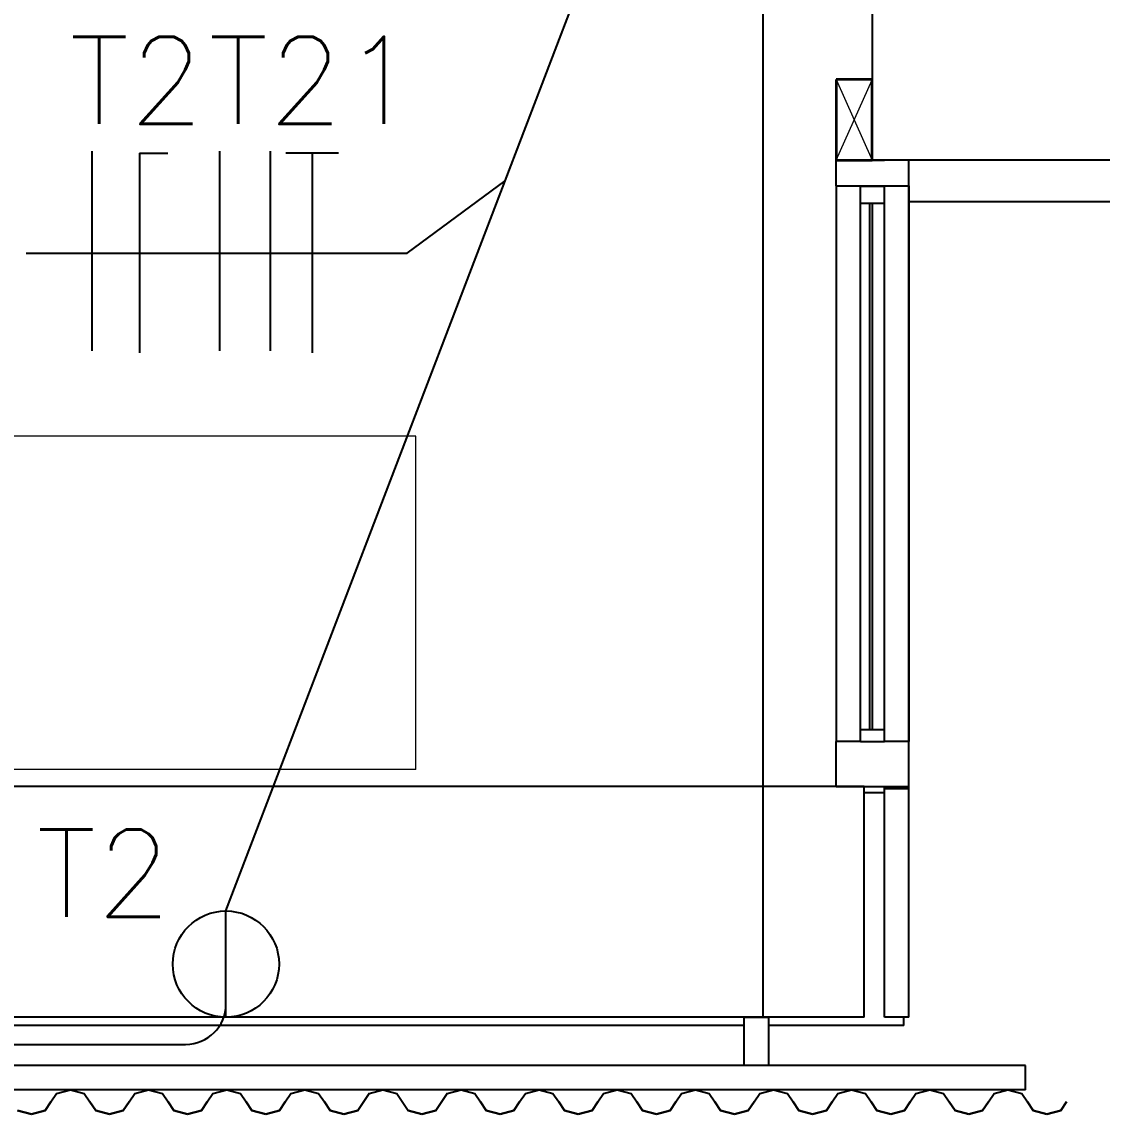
# Model space of a CAD drawing. Header units: millimetres. Extents: x 27525 to 1347740, y 16401 to 59429.
# Drawn here: x 649330 to 650669, y 33862 to 35216 of the extents above; entities that cross this region are included whole.
import ezdxf
from ezdxf.lldxf.tags import DXFTag

# ---------------------------------------------------------------- set-up
doc = ezdxf.new("R2010")
doc.units = ezdxf.units.MM
for name, color, linetype in [('ARQUITETURA', 8, 'Continuous'), ('ELETRICA', 3, 'Continuous'), ('Eletruto embutido no piso', 4, 'HIDDEN'), ('PERFILADO', 2, 'Continuous')]:
    doc.layers.add(name, color=color, linetype=linetype)
doc.layers.add('Cortado', color=7, linetype='Continuous', lineweight=35)
doc.layers.add('Hachuras', color=8, linetype='Continuous', lineweight=5)
doc.layers.add('Mobiliário', color=151, linetype='Continuous', lineweight=9, plot=False)
doc.styles.get("Standard").update_dxf_attribs({"font": 'romans.shx'})
tags = doc.linetypes.add('HIDDEN', pattern=[0.375, 0.25, -0.125]).pattern_tags.tags
tags[6:7] = [DXFTag(74, 4), DXFTag(75, 0), DXFTag(340, '0'), DXFTag(46, 1.0), DXFTag(50, 0.0), DXFTag(44, 0.0), DXFTag(45, 0.0)]
tags[4:5] = [DXFTag(74, 4), DXFTag(75, 0), DXFTag(340, '0'), DXFTag(46, 1.0), DXFTag(50, 0.0), DXFTag(44, 0.0), DXFTag(45, 0.0)]

# ---------------------------------------------------------------- blocks, each defined once
blk = doc.blocks.new('N1')
at = {"layer": 'ARQUITETURA', "color": 4, "lineweight": -2, "ltscale": 1.3}
for q in [(603856.7, 118519.9), (603915.2, 118932.3)]:
    blk.add_line((603856.7, 118932.3), q, dxfattribs=at)
blk = doc.blocks.new('te')
at = {"layer": 'ARQUITETURA', "color": 4, "lineweight": -2}
for p, q in [((645596.8, 24561.6), (645531.3, 24561.6)), ((645564.1, 24561.6), (645564.1, 24314.2))]:
    blk.add_line(p, q, dxfattribs=at)

msp = doc.modelspace()

# ---------------------------------------------------------------- linework, layer by layer
at = {"color": 0}
for p, q in [((650249.056, 35044.536), (650249.056, 36884.536)), ((650383.964, 35234.536), (650383.964, 35044.536)), ((650249.055, 34268.373), (650249.055, 35044.536)), ((650249.056, 34268.373), (650249.056, 35044.536)), ((650339.429, 35012.659), (650339.429, 35044.537)), ((650369.43, 35044.537), (650339.429, 35044.537)), ((650429.429, 35044.537), (650339.429, 35044.537)), ((650339.429, 35012.659), (650339.429, 35044.537)), ((650369.43, 35044.758), (650399.43, 35044.758)), ((650369.43, 35044.537), (650369.43, 35044.758)), ((650369.43, 35044.537), (650399.43, 35044.537)), ((652373.952, 35044.538), (650383.964, 35044.536)), ((650399.43, 35044.537), (650399.43, 35044.758)), ((650429.429, 35044.537), (650399.43, 35044.537)), ((650429.429, 35012.659), (650429.429, 35044.537)), ((650429.429, 35012.659), (650429.429, 35044.537)), ((650429.431, 34265.98), (650429.431, 35044.536)), ((650339.429, 35012.659), (650339.429, 34324.19)), ((650339.429, 35012.659), (650369.43, 35012.659)), ((650339.429, 35012.659), (650369.43, 35012.659)), ((650369.43, 35012.659), (650399.43, 35012.659)), ((650369.43, 35012.659), (650399.43, 35012.659)), ((650369.43, 35012.588), (650369.43, 35012.659)), ((650369.43, 35012.659), (650399.43, 35012.659)), ((650369.43, 34991.186), (650369.43, 35012.659)), ((650369.43, 35012.588), (650399.43, 35012.588)), ((650369.43, 34324.19), (650369.43, 35012.588)), ((650399.43, 35012.659), (650429.429, 35012.659)), ((650399.43, 35012.588), (650399.43, 35012.659)), ((650399.43, 35012.659), (650429.429, 35012.659)), ((650399.43, 34991.186), (650399.43, 35012.659)), ((650399.43, 34324.19), (650399.43, 35012.588)), ((650429.429, 35012.659), (650429.429, 34324.19)), ((650369.43, 34991.186), (650380.894, 34991.186)), ((650380.894, 34991.186), (650384.43, 34991.186)), ((650380.894, 34338.909), (650380.894, 34991.186)), ((650384.43, 34338.909), (650384.43, 34991.186)), ((650384.43, 34991.186), (650399.43, 34991.186)), ((650429.431, 34993.55), (652484.491, 34993.55)), ((650429.431, 34993.55), (652484.491, 34993.55)), ((650369.43, 34324.19), (650369.43, 34338.909)), ((650369.43, 34338.909), (650380.894, 34338.909)), ((650380.894, 34338.909), (650384.43, 34338.909)), ((650384.43, 34338.909), (650399.43, 34338.909)), ((650399.43, 34324.19), (650399.43, 34338.909)), ((650339.429, 34268.373), (650339.429, 34324.19)), ((650369.43, 34324.19), (650339.429, 34324.19)), ((650339.429, 34268.373), (650339.429, 34324.19)), ((650369.43, 34324.19), (650339.429, 34324.19)), ((650369.43, 34324.19), (650399.43, 34324.19)), ((650369.43, 34324.19), (650399.43, 34324.19)), ((650429.429, 34324.19), (650399.43, 34324.19)), ((650429.429, 34324.19), (650399.43, 34324.19)), ((650429.429, 34268.373), (650429.429, 34324.19)), ((650429.429, 34268.373), (650429.429, 34324.19)), ((650249.055, 34268.373), (649049.055, 34268.373)), ((650249.055, 34268.373), (649049.055, 34268.373)), ((650249.055, 33982.375), (650249.055, 34268.373)), ((650249.055, 33982.375), (650249.055, 34268.373)), ((650249.056, 33982.375), (650249.056, 34268.373)), ((650374.056, 34268.373), (650249.056, 34268.373)), ((650249.056, 33982.375), (650249.056, 34268.373)), ((650374.056, 34268.373), (650249.056, 34268.373)), ((650339.429, 34268.373), (650429.429, 34268.373)), ((650339.429, 34268.373), (650429.429, 34268.373)), ((650374.056, 33982.375), (650374.056, 34268.373)), ((650374.056, 34268.373), (650374.056, 34268.373)), ((650374.056, 33982.375), (650374.056, 34268.373)), ((650399.431, 33982.376), (650399.431, 34268.373)), ((650399.431, 34260.445), (650374.056, 34260.445)), ((650399.431, 34260.445), (650374.056, 34260.445)), ((650399.431, 34260.444), (650374.056, 34260.444)), ((650399.431, 34260.444), (650374.056, 34260.444)), ((650399.431, 34265.98), (650429.431, 34265.98)), ((650399.431, 33982.376), (650399.431, 34265.98)), ((650399.431, 33982.376), (650399.431, 34265.98)), ((650399.431, 34265.98), (650429.431, 34265.98)), ((650429.431, 33982.376), (650429.431, 34265.98)), ((650429.431, 33982.376), (650429.431, 34265.98)), ((650249.056, 34153.387), (650249.055, 34153.387)), ((650249.056, 34093.387), (650249.055, 34093.387)), ((650249.056, 34019.938), (650249.055, 34019.938)), ((650249.055, 33982.375), (649049.055, 33982.375)), ((650249.055, 33982.375), (649049.055, 33982.375)), ((650225.548, 33972.209), (649055.548, 33972.209)), ((650225.548, 33972.209), (649055.548, 33972.209)), ((650225.548, 33982.376), (650255.548, 33982.376)), ((650225.548, 33922.376), (650225.548, 33982.376)), ((650225.548, 33922.376), (650225.548, 33982.376)), ((650225.548, 33982.376), (650255.548, 33982.376)), ((650374.056, 33982.375), (650249.056, 33982.375)), ((650374.056, 33982.375), (650249.056, 33982.375)), ((650255.548, 33982.376), (650255.548, 33922.376)), ((650255.548, 33982.376), (650255.548, 33922.376)), ((650423.05, 33972.209), (650255.548, 33972.209)), ((650423.05, 33972.209), (650255.548, 33972.209)), ((650429.431, 33982.376), (650399.431, 33982.376)), ((650399.431, 33982.376), (650399.431, 33982.376)), ((650429.431, 33982.376), (650399.431, 33982.376)), ((650423.05, 33972.209), (650423.05, 33982.376)), ((650423.05, 33972.209), (650423.05, 33982.376)), ((650225.548, 33922.376), (649055.548, 33922.376)), ((650255.548, 33922.376), (650225.548, 33922.376)), ((650255.548, 33922.376), (650225.548, 33922.376)), ((650573.957, 33922.376), (650255.548, 33922.376)), ((650573.957, 33892.376), (650573.957, 33922.376)), ((650573.957, 33892.376), (641523.957, 33892.376)), ((649373.424, 33887.955), (649390.536, 33892.376)), ((649373.424, 33887.955), (649390.536, 33892.376)), ((649373.424, 33887.955), (649390.536, 33892.376)), ((649390.536, 33892.376), (649407.648, 33887.955)), ((649390.536, 33892.376), (649407.648, 33887.955)), ((649390.536, 33892.376), (649407.648, 33887.955)), ((649470.224, 33887.955), (649487.336, 33892.376)), ((649470.224, 33887.955), (649487.336, 33892.376)), ((649470.224, 33887.955), (649487.336, 33892.376)), ((649487.336, 33892.376), (649504.447, 33887.955)), ((649487.336, 33892.376), (649504.447, 33887.955)), ((649487.336, 33892.376), (649504.447, 33887.955)), ((649567.025, 33887.955), (649584.135, 33892.376)), ((649567.025, 33887.955), (649584.135, 33892.376)), ((649567.025, 33887.955), (649584.135, 33892.376)), ((649584.135, 33892.376), (649601.247, 33887.955)), ((649584.135, 33892.376), (649601.247, 33887.955)), ((649584.135, 33892.376), (649601.247, 33887.955)), ((649663.824, 33887.955), (649680.935, 33892.376)), ((649663.824, 33887.955), (649680.935, 33892.376)), ((649663.824, 33887.955), (649680.935, 33892.376)), ((649680.935, 33892.376), (649698.047, 33887.955)), ((649680.935, 33892.376), (649698.047, 33887.955)), ((649680.935, 33892.376), (649698.047, 33887.955)), ((649760.625, 33887.955), (649777.735, 33892.376)), ((649760.625, 33887.955), (649777.735, 33892.376)), ((649760.625, 33887.955), (649777.735, 33892.376)), ((649777.735, 33892.376), (649794.847, 33887.955)), ((649777.735, 33892.376), (649794.847, 33887.955)), ((649777.735, 33892.376), (649794.847, 33887.955)), ((649857.424, 33887.955), (649874.535, 33892.376)), ((649857.424, 33887.955), (649874.535, 33892.376)), ((649857.424, 33887.955), (649874.535, 33892.376)), ((649874.535, 33892.376), (649891.647, 33887.955)), ((649874.535, 33892.376), (649891.647, 33887.955)), ((649874.535, 33892.376), (649891.647, 33887.955)), ((649954.224, 33887.955), (649971.335, 33892.376)), ((649954.224, 33887.955), (649971.335, 33892.376)), ((649954.224, 33887.955), (649971.335, 33892.376)), ((649971.335, 33892.376), (649988.447, 33887.955)), ((649971.335, 33892.376), (649988.447, 33887.955)), ((649971.335, 33892.376), (649988.447, 33887.955)), ((650051.023, 33887.955), (650068.135, 33892.376)), ((650051.023, 33887.955), (650068.135, 33892.376)), ((650051.023, 33887.955), (650068.135, 33892.376)), ((650068.135, 33892.376), (650085.247, 33887.955)), ((650068.135, 33892.376), (650085.247, 33887.955)), ((650068.135, 33892.376), (650085.247, 33887.955)), ((650147.823, 33887.955), (650164.935, 33892.376)), ((650147.823, 33887.955), (650164.935, 33892.376)), ((650147.823, 33887.955), (650164.935, 33892.376)), ((650164.935, 33892.376), (650182.047, 33887.955)), ((650164.935, 33892.376), (650182.047, 33887.955)), ((650164.935, 33892.376), (650182.047, 33887.955)), ((650244.623, 33887.955), (650261.735, 33892.376)), ((650244.623, 33887.955), (650261.735, 33892.376)), ((650244.623, 33887.955), (650261.735, 33892.376)), ((650261.735, 33892.376), (650278.846, 33887.955)), ((650261.735, 33892.376), (650278.846, 33887.955)), ((650261.735, 33892.376), (650278.846, 33887.955)), ((650341.423, 33887.955), (650358.534, 33892.376)), ((650341.423, 33887.955), (650358.534, 33892.376)), ((650341.423, 33887.955), (650358.534, 33892.376)), ((650358.534, 33892.376), (650375.646, 33887.955)), ((650358.534, 33892.376), (650375.646, 33887.955)), ((650358.534, 33892.376), (650375.646, 33887.955)), ((650438.222, 33887.955), (650455.334, 33892.376)), ((650438.222, 33887.955), (650455.334, 33892.376)), ((650438.222, 33887.955), (650455.334, 33892.376)), ((650455.334, 33892.376), (650472.446, 33887.955)), ((650455.334, 33892.376), (650472.446, 33887.955)), ((650455.334, 33892.376), (650472.446, 33887.955)), ((650535.022, 33887.955), (650552.134, 33892.376)), ((650535.022, 33887.955), (650552.134, 33892.376)), ((650535.022, 33887.955), (650552.134, 33892.376)), ((650552.134, 33892.376), (650569.246, 33887.955)), ((650552.134, 33892.376), (650569.246, 33887.955)), ((650552.134, 33892.376), (650569.246, 33887.955)), ((649359.248, 33866.61), (649366.337, 33877.282)), ((649366.337, 33877.282), (649359.248, 33866.61)), ((649359.248, 33866.61), (649366.337, 33877.282)), ((649366.337, 33877.282), (649373.424, 33887.955)), ((649366.337, 33877.282), (649373.424, 33887.955)), ((649366.337, 33877.282), (649373.424, 33887.955)), ((649407.648, 33887.955), (649414.736, 33877.282)), ((649407.648, 33887.955), (649414.736, 33877.282)), ((649407.648, 33887.955), (649414.736, 33877.282)), ((649421.824, 33866.61), (649414.736, 33877.282)), ((649414.736, 33877.282), (649421.824, 33866.61)), ((649414.736, 33877.282), (649421.824, 33866.61)), ((649456.048, 33866.61), (649463.136, 33877.282)), ((649463.136, 33877.282), (649456.048, 33866.61)), ((649456.048, 33866.61), (649463.136, 33877.282)), ((649463.136, 33877.282), (649470.224, 33887.955)), ((649463.136, 33877.282), (649470.224, 33887.955)), ((649463.136, 33877.282), (649470.224, 33887.955)), ((649504.447, 33887.955), (649511.536, 33877.282)), ((649504.447, 33887.955), (649511.536, 33877.282)), ((649504.447, 33887.955), (649511.536, 33877.282)), ((649518.624, 33866.61), (649511.536, 33877.282)), ((649511.536, 33877.282), (649518.624, 33866.61)), ((649511.536, 33877.282), (649518.624, 33866.61)), ((649552.847, 33866.61), (649559.936, 33877.282)), ((649559.936, 33877.282), (649552.847, 33866.61)), ((649552.847, 33866.61), (649559.936, 33877.282)), ((649559.936, 33877.282), (649567.025, 33887.955)), ((649559.936, 33877.282), (649567.025, 33887.955)), ((649559.936, 33877.282), (649567.025, 33887.955)), ((649601.247, 33887.955), (649608.336, 33877.282)), ((649601.247, 33887.955), (649608.336, 33877.282)), ((649601.247, 33887.955), (649608.336, 33877.282)), ((649615.424, 33866.61), (649608.336, 33877.282)), ((649608.336, 33877.282), (649615.424, 33866.61)), ((649608.336, 33877.282), (649615.424, 33866.61)), ((649649.647, 33866.61), (649656.736, 33877.282)), ((649656.736, 33877.282), (649649.647, 33866.61)), ((649649.647, 33866.61), (649656.736, 33877.282)), ((649656.736, 33877.282), (649663.824, 33887.955)), ((649656.736, 33877.282), (649663.824, 33887.955)), ((649656.736, 33877.282), (649663.824, 33887.955)), ((649698.047, 33887.955), (649705.136, 33877.282)), ((649698.047, 33887.955), (649705.136, 33877.282)), ((649698.047, 33887.955), (649705.136, 33877.282)), ((649712.224, 33866.61), (649705.136, 33877.282)), ((649705.136, 33877.282), (649712.224, 33866.61)), ((649705.136, 33877.282), (649712.224, 33866.61)), ((649760.625, 33887.955), (649746.447, 33866.61)), ((649746.447, 33866.61), (649760.625, 33887.955)), ((649746.447, 33866.61), (649760.625, 33887.955)), ((649794.847, 33887.955), (649809.025, 33866.61)), ((649794.847, 33887.955), (649809.025, 33866.61)), ((649794.847, 33887.955), (649809.025, 33866.61)), ((649857.424, 33887.955), (649843.247, 33866.61)), ((649843.247, 33866.61), (649857.424, 33887.955)), ((649843.247, 33866.61), (649857.424, 33887.955)), ((649891.647, 33887.955), (649898.735, 33877.282)), ((649891.647, 33887.955), (649898.735, 33877.282)), ((649891.647, 33887.955), (649898.735, 33877.282)), ((649905.824, 33866.61), (649898.735, 33877.282)), ((649898.735, 33877.282), (649905.824, 33866.61)), ((649898.735, 33877.282), (649905.824, 33866.61)), ((649940.047, 33866.61), (649947.135, 33877.282)), ((649947.135, 33877.282), (649940.047, 33866.61)), ((649940.047, 33866.61), (649947.135, 33877.282)), ((649947.135, 33877.282), (649954.224, 33887.955)), ((649947.135, 33877.282), (649954.224, 33887.955)), ((649947.135, 33877.282), (649954.224, 33887.955)), ((649988.447, 33887.955), (649995.535, 33877.282)), ((649988.447, 33887.955), (649995.535, 33877.282)), ((649988.447, 33887.955), (649995.535, 33877.282)), ((650002.623, 33866.61), (649995.535, 33877.282)), ((649995.535, 33877.282), (650002.623, 33866.61)), ((649995.535, 33877.282), (650002.623, 33866.61)), ((650036.847, 33866.61), (650043.935, 33877.282)), ((650043.935, 33877.282), (650036.847, 33866.61)), ((650036.847, 33866.61), (650043.935, 33877.282)), ((650043.935, 33877.282), (650051.023, 33887.955)), ((650043.935, 33877.282), (650051.023, 33887.955)), ((650043.935, 33877.282), (650051.023, 33887.955)), ((650085.247, 33887.955), (650092.335, 33877.282)), ((650085.247, 33887.955), (650092.335, 33877.282)), ((650085.247, 33887.955), (650092.335, 33877.282)), ((650099.423, 33866.61), (650092.335, 33877.282)), ((650092.335, 33877.282), (650099.423, 33866.61)), ((650092.335, 33877.282), (650099.423, 33866.61)), ((650133.647, 33866.61), (650140.735, 33877.282)), ((650140.735, 33877.282), (650133.647, 33866.61)), ((650133.647, 33866.61), (650140.735, 33877.282)), ((650140.735, 33877.282), (650147.823, 33887.955)), ((650140.735, 33877.282), (650147.823, 33887.955)), ((650140.735, 33877.282), (650147.823, 33887.955)), ((650182.047, 33887.955), (650189.135, 33877.282)), ((650182.047, 33887.955), (650189.135, 33877.282)), ((650182.047, 33887.955), (650189.135, 33877.282)), ((650196.223, 33866.61), (650189.135, 33877.282)), ((650189.135, 33877.282), (650196.223, 33866.61)), ((650189.135, 33877.282), (650196.223, 33866.61)), ((650230.446, 33866.61), (650237.535, 33877.282)), ((650237.535, 33877.282), (650230.446, 33866.61)), ((650230.446, 33866.61), (650237.535, 33877.282)), ((650237.535, 33877.282), (650244.623, 33887.955)), ((650237.535, 33877.282), (650244.623, 33887.955)), ((650237.535, 33877.282), (650244.623, 33887.955)), ((650278.846, 33887.955), (650285.935, 33877.282)), ((650278.846, 33887.955), (650285.935, 33877.282)), ((650278.846, 33887.955), (650285.935, 33877.282)), ((650293.023, 33866.61), (650285.935, 33877.282)), ((650285.935, 33877.282), (650293.023, 33866.61)), ((650285.935, 33877.282), (650293.023, 33866.61)), ((650327.246, 33866.61), (650334.335, 33877.282)), ((650334.335, 33877.282), (650327.246, 33866.61)), ((650327.246, 33866.61), (650334.335, 33877.282)), ((650334.335, 33877.282), (650341.423, 33887.955)), ((650334.335, 33877.282), (650341.423, 33887.955)), ((650334.335, 33877.282), (650341.423, 33887.955)), ((650375.646, 33887.955), (650382.735, 33877.282)), ((650375.646, 33887.955), (650382.735, 33877.282)), ((650375.646, 33887.955), (650382.735, 33877.282)), ((650389.822, 33866.61), (650382.735, 33877.282)), ((650382.735, 33877.282), (650389.822, 33866.61)), ((650382.735, 33877.282), (650389.822, 33866.61)), ((650424.046, 33866.61), (650431.135, 33877.282)), ((650431.135, 33877.282), (650424.046, 33866.61)), ((650424.046, 33866.61), (650431.135, 33877.282)), ((650431.135, 33877.282), (650438.222, 33887.955)), ((650431.135, 33877.282), (650438.222, 33887.955)), ((650431.135, 33877.282), (650438.222, 33887.955)), ((650472.446, 33887.955), (650479.535, 33877.282)), ((650472.446, 33887.955), (650479.535, 33877.282)), ((650472.446, 33887.955), (650479.535, 33877.282)), ((650486.622, 33866.61), (650479.535, 33877.282)), ((650479.535, 33877.282), (650486.622, 33866.61)), ((650479.535, 33877.282), (650486.622, 33866.61)), ((650520.846, 33866.61), (650527.935, 33877.282)), ((650527.935, 33877.282), (650520.846, 33866.61)), ((650520.846, 33866.61), (650527.935, 33877.282)), ((650527.935, 33877.282), (650535.022, 33887.955)), ((650527.935, 33877.282), (650535.022, 33887.955)), ((650527.935, 33877.282), (650535.022, 33887.955)), ((650569.246, 33887.955), (650576.335, 33877.282)), ((650569.246, 33887.955), (650576.335, 33877.282)), ((650569.246, 33887.955), (650576.335, 33877.282)), ((650583.422, 33866.61), (650576.335, 33877.282)), ((650576.335, 33877.282), (650583.422, 33866.61)), ((650576.335, 33877.282), (650583.422, 33866.61)), ((650617.646, 33866.61), (650624.735, 33877.282)), ((650624.735, 33877.282), (650617.646, 33866.61)), ((650617.646, 33866.61), (650624.735, 33877.282)), ((649325.025, 33866.61), (649342.136, 33862.189)), ((649342.136, 33862.189), (649325.025, 33866.61)), ((649325.025, 33866.61), (649342.136, 33862.189)), ((649342.136, 33862.189), (649359.248, 33866.61)), ((649359.248, 33866.61), (649342.136, 33862.189)), ((649342.136, 33862.189), (649359.248, 33866.61)), ((649421.824, 33866.61), (649438.936, 33862.189)), ((649438.936, 33862.189), (649421.824, 33866.61)), ((649421.824, 33866.61), (649438.936, 33862.189)), ((649438.936, 33862.189), (649456.048, 33866.61)), ((649456.048, 33866.61), (649438.936, 33862.189)), ((649438.936, 33862.189), (649456.048, 33866.61)), ((649518.624, 33866.61), (649535.736, 33862.189)), ((649535.736, 33862.189), (649518.624, 33866.61)), ((649518.624, 33866.61), (649535.736, 33862.189)), ((649535.736, 33862.189), (649552.847, 33866.61)), ((649552.847, 33866.61), (649535.736, 33862.189)), ((649535.736, 33862.189), (649552.847, 33866.61)), ((649615.424, 33866.61), (649632.535, 33862.189)), ((649632.535, 33862.189), (649615.424, 33866.61)), ((649615.424, 33866.61), (649632.535, 33862.189)), ((649632.535, 33862.189), (649649.647, 33866.61)), ((649649.647, 33866.61), (649632.535, 33862.189)), ((649632.535, 33862.189), (649649.647, 33866.61)), ((649712.224, 33866.61), (649729.335, 33862.189)), ((649729.335, 33862.189), (649712.224, 33866.61)), ((649712.224, 33866.61), (649729.335, 33862.189)), ((649729.335, 33862.189), (649746.447, 33866.61)), ((649746.447, 33866.61), (649729.335, 33862.189)), ((649729.335, 33862.189), (649746.447, 33866.61)), ((649809.025, 33866.61), (649826.135, 33862.189)), ((649826.135, 33862.189), (649809.025, 33866.61)), ((649809.025, 33866.61), (649826.135, 33862.189)), ((649826.135, 33862.189), (649843.247, 33866.61)), ((649843.247, 33866.61), (649826.135, 33862.189)), ((649826.135, 33862.189), (649843.247, 33866.61)), ((649905.824, 33866.61), (649922.935, 33862.189)), ((649922.935, 33862.189), (649905.824, 33866.61)), ((649905.824, 33866.61), (649922.935, 33862.189)), ((649922.935, 33862.189), (649940.047, 33866.61)), ((649940.047, 33866.61), (649922.935, 33862.189)), ((649922.935, 33862.189), (649940.047, 33866.61)), ((650002.623, 33866.61), (650019.735, 33862.189)), ((650019.735, 33862.189), (650002.623, 33866.61)), ((650002.623, 33866.61), (650019.735, 33862.189)), ((650019.735, 33862.189), (650036.847, 33866.61)), ((650036.847, 33866.61), (650019.735, 33862.189)), ((650019.735, 33862.189), (650036.847, 33866.61)), ((650099.423, 33866.61), (650116.535, 33862.189)), ((650116.535, 33862.189), (650099.423, 33866.61)), ((650099.423, 33866.61), (650116.535, 33862.189)), ((650116.535, 33862.189), (650133.647, 33866.61)), ((650133.647, 33866.61), (650116.535, 33862.189)), ((650116.535, 33862.189), (650133.647, 33866.61)), ((650196.223, 33866.61), (650213.335, 33862.189)), ((650213.335, 33862.189), (650196.223, 33866.61)), ((650196.223, 33866.61), (650213.335, 33862.189)), ((650213.335, 33862.189), (650230.446, 33866.61)), ((650230.446, 33866.61), (650213.335, 33862.189)), ((650213.335, 33862.189), (650230.446, 33866.61)), ((650293.023, 33866.61), (650310.134, 33862.189)), ((650310.134, 33862.189), (650293.023, 33866.61)), ((650293.023, 33866.61), (650310.134, 33862.189)), ((650310.134, 33862.189), (650327.246, 33866.61)), ((650327.246, 33866.61), (650310.134, 33862.189)), ((650310.134, 33862.189), (650327.246, 33866.61)), ((650389.822, 33866.61), (650406.934, 33862.189)), ((650406.934, 33862.189), (650389.822, 33866.61)), ((650389.822, 33866.61), (650406.934, 33862.189)), ((650406.934, 33862.189), (650424.046, 33866.61)), ((650424.046, 33866.61), (650406.934, 33862.189)), ((650406.934, 33862.189), (650424.046, 33866.61)), ((650486.622, 33866.61), (650503.734, 33862.189)), ((650503.734, 33862.189), (650486.622, 33866.61)), ((650486.622, 33866.61), (650503.734, 33862.189)), ((650503.734, 33862.189), (650520.846, 33866.61)), ((650520.846, 33866.61), (650503.734, 33862.189)), ((650503.734, 33862.189), (650520.846, 33866.61)), ((650583.422, 33866.61), (650600.534, 33862.189)), ((650600.534, 33862.189), (650583.422, 33866.61)), ((650583.422, 33866.61), (650600.534, 33862.189)), ((650600.534, 33862.189), (650617.646, 33866.61)), ((650617.646, 33866.61), (650600.534, 33862.189)), ((650600.534, 33862.189), (650617.646, 33866.61))]:
    msp.add_line(p, q, dxfattribs=at)
at = {"layer": 'ARQUITETURA', "color": 4, "lineweight": -2, "ltscale": 1.3}
for p, q in [((649416.899, 35055.72), (649416.899, 34808.32)), ((649575.105, 35055.72), (649575.105, 34808.32)), ((649638.117, 35055.72), (649638.117, 34808.32))]:
    msp.add_line(p, q, dxfattribs=at)
at = {"layer": 'Cortado'}
msp.add_lwpolyline([(650339.429, 35144.537), (650339.429, 35044.537), (650383.964, 35044.537), (650383.964, 35144.537)], close=True, dxfattribs=at)
at = {"layer": 'ELETRICA'}
msp.add_line((649583.199, 33982.375), (649583.199, 34114.087), dxfattribs=at)
msp.add_line((649583.199, 33982.375), (649583.199, 34114.087), dxfattribs=at)
msp.add_circle((649583.199, 34048.231), 65.856, dxfattribs=at)
msp.add_circle((649583.199, 34048.231), 65.856, dxfattribs=at)
at = {"layer": 'Eletruto embutido no piso', "ltscale": 400}
for p, q in [((649583.199, 34114.087), (650084.791, 35426.021)), ((649583.199, 34114.087), (650084.791, 35426.021)), ((647833.199, 33948.589), (649533.199, 33948.589))]:
    msp.add_line(p, q, dxfattribs=at)
msp.add_arc((649533.199, 33998.589), 50, 270, 0, dxfattribs=at)
at = {"layer": 'Hachuras'}
for p, q in [((650339.429, 35144.537), (650383.964, 35044.537)), ((650339.429, 35044.537), (650383.964, 35144.374))]:
    msp.add_line(p, q, dxfattribs=at)
at = {"layer": 'Mobiliário'}
for p, q in [((649818.441, 34702.392), (647318.928, 34702.392)), ((649818.441, 34289.385), (649818.441, 34702.392)), ((649818.441, 34289.385), (647318.928, 34289.385))]:
    msp.add_line(p, q, dxfattribs=at)
at = {"layer": 'PERFILADO', "color": 1, "lineweight": -2, "ltscale": 1.3}
for p, q in [((649807.72, 34929.56), (649929.261, 35019.227)), ((649335.641, 34929.56), (649807.72, 34929.56))]:
    msp.add_line(p, q, dxfattribs=at)

# ---------------------------------------------------------------- block references
at = {"layer": 'ARQUITETURA', "color": 1, "lineweight": -2, "xscale": 0.6, "yscale": 0.6, "zscale": 0.6}
msp.add_blockref('N1', (287161.935, -36306.102), dxfattribs=at)
at = {"layer": 'PERFILADO', "color": 1, "lineweight": -2}
msp.add_blockref('te', (4126.037, 10491.643), dxfattribs=at)

# ---------------------------------------------------------------- texts
at = {"layer": 'ELETRICA'}
for s, p in [('T2', (649389.234, 35089.641)), ('T21', (649561.464, 35089.641)), ('T2', (649348.534, 34106.89))]:
    msp.add_text(s, height=108, dxfattribs=at).set_placement(p)

doc.saveas('drawing.dxf')
